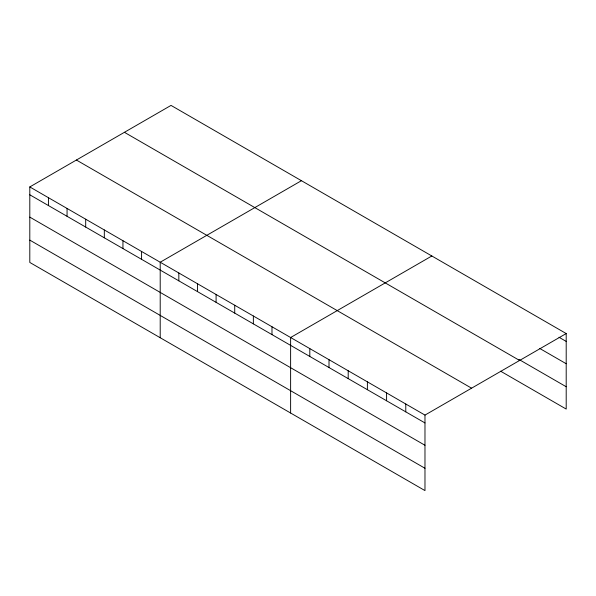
<?xml version="1.0" encoding="UTF-8"?>
<svg xmlns="http://www.w3.org/2000/svg" width="596" height="596" viewBox="0 0 596 596"><rect width="100%" height="100%" fill="white"/><g stroke="black" fill="none" stroke-linecap="round" stroke-linejoin="round"><path stroke-width="0.89" d="M29.8 186.935L424.978 415.092L424.978 490.597L29.8 262.441L29.8 186.935L171.022 105.403L566.2 333.559L566.2 409.065L500.618 371.196M301.434 180.692L160.205 262.225L160.205 337.738M431.839 255.982L290.617 337.522L290.617 413.028M424.978 415.092L566.2 333.559M559.003 337.254L566.2 341.411M539.805 348.496L566.2 363.731M519.012 359.492L566.2 386.737M124.422 132.312L519.593 360.461M76.407 160.033L471.578 388.182M29.8 194.795L424.978 422.944M29.8 217.115L424.978 445.272M29.8 240.121L424.978 468.27M405.779 404.006L405.779 411.866M386.588 392.928L386.588 400.78M367.389 381.842L367.389 389.702M348.198 370.764L348.198 378.616M329.007 359.686L329.007 367.538M309.808 348.6L309.808 356.453M271.985 326.764L271.985 334.617M253.36 316.007L253.36 323.859M234.727 305.249L234.727 313.109M216.095 294.498L216.095 302.351M197.47 283.741L197.47 291.593M178.837 272.983L178.837 280.835M141.58 251.475L141.58 259.327M122.947 240.717L122.947 248.569M104.322 229.959L104.322 237.811M85.69 219.209L85.69 227.061M67.057 208.451L67.057 216.303M48.432 197.693L48.432 205.545"/></g></svg>
